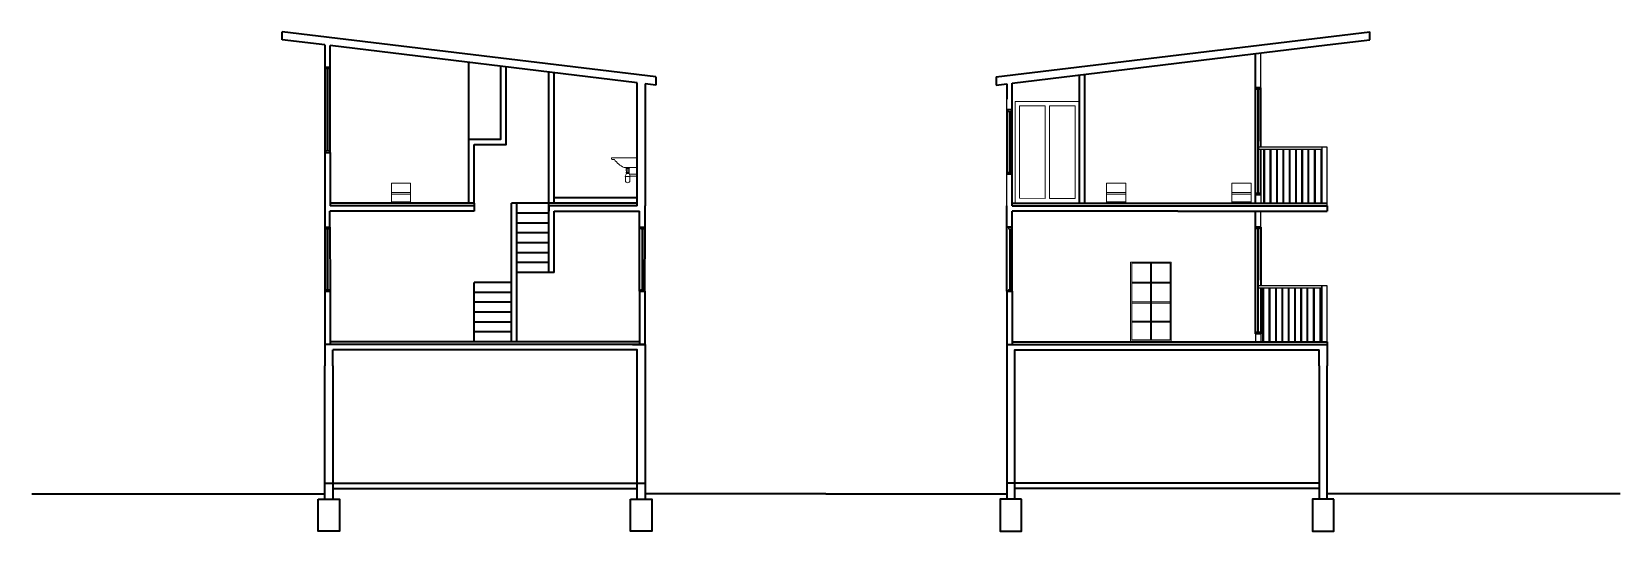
# Model space of a CAD drawing. Header units: millimetres. Extents: x 2769.2 to 2799, y 1917 to 1926.4.
import ezdxf

# ---------------------------------------------------------------- set-up
doc = ezdxf.new("R2010")
doc.units = ezdxf.units.MM
for name, color, linetype, lineweight in [('A-ELEV-MBE1', 7, 'Continuous', 35), ('A-FURN', 8, 'Continuous', 18), ('A-GLAZ-FULL', 4, 'Continuous', 25), ('A-SECT-MCUT', 7, 'Continuous', 35), ('A-WALL-FULL-INTR', 7, 'Continuous', 35)]:
    doc.layers.add(name, color=color, linetype=linetype, lineweight=lineweight)

# ---------------------------------------------------------------- blocks, each defined once
blk = doc.blocks.new('LO-ELEV-LAT')
for p, q in [((0, 0), (0.469, 0)), ((0.151, -0.212), (0.151, -0.193)), ((0.151, -0.266), (0.151, -0.243)), ((0.151, -0.292), (0.151, -0.29)), ((0.201, -0.292), (0.151, -0.292)), ((0.201, -0.212), (0.201, -0.193)), ((0.201, -0.266), (0.201, -0.243)), ((0.201, -0.292), (0.201, -0.29)), ((0.469, -0.03), (0.432, -0.03)), ((0.479, -0.01), (0.479, -0.02)), ((0.144, -0.307), (0, -0.307)), ((0.129, -0.342), (0, -0.342)), ((0.135, -0.348), (0.135, -0.425)), ((0.217, -0.348), (0.217, -0.425))]:
    blk.add_line(p, q)
blk.add_lwpolyline([(0, 0), (0, -0.17, 0.414214), (0.01, -0.18), (0.245, -0.18)], format="xyb")
for points in [[(0.151, -0.292), (0.129, -0.343), (0.129, -0.348), (0.129, -0.348)], [(0.144, -0.186), (0.147, -0.193), (0.176, -0.193)], [(0.208, -0.186), (0.205, -0.193), (0.176, -0.193)], [(0.201, -0.292), (0.223, -0.343), (0.223, -0.348), (0.223, -0.348)], [(0.129, -0.348), (0.223, -0.348)]]:
    blk.add_lwpolyline(points)
for points in [[(0.213, -0.18), (0.139, -0.18), (0.139, -0.186), (0.213, -0.186)], [(0.207, -0.212), (0.145, -0.212), (0.145, -0.243), (0.207, -0.243)], [(0.207, -0.266), (0.145, -0.266), (0.145, -0.29), (0.207, -0.29)]]:
    blk.add_lwpolyline(points, close=True)
for centre, radius, start, end in [((0.469, -0.01), 0.01, 360, 90), ((0.058, 0.234), 0.454, 294.2194, 324.052), ((0.432, -0.04), 0.01, 90, 131.1235), ((0.469, -0.02), 0.01, 270, 0), ((0.176, -0.425), 0.0409, 180, 360)]:
    blk.add_arc(centre, radius, start, end)

msp = doc.modelspace()

# ---------------------------------------------------------------- linework, layer by layer
for p, q in [((2792.264, 1925.358), (2792.264, 1926.014)), ((2792.164, 1925.358), (2792.164, 1925.995)), ((2787.508, 1924.949), (2787.508, 1925.149)), ((2793.408, 1924.249), (2792.219, 1924.249)), ((2792.219, 1924.249), (2792.219, 1924.211)), ((2793.508, 1924.249), (2793.408, 1924.249)), ((2793.408, 1924.249), (2793.408, 1923.199)), ((2793.508, 1923.149), (2793.508, 1924.249)), ((2792.219, 1924.211), (2793.408, 1924.211)), ((2792.317, 1924.211), (2792.317, 1923.198)), ((2792.332, 1924.211), (2792.332, 1923.198)), ((2792.435, 1924.209), (2792.435, 1923.199)), ((2792.45, 1924.209), (2792.45, 1923.2)), ((2792.556, 1924.211), (2792.556, 1923.199)), ((2792.571, 1924.211), (2792.571, 1923.199)), ((2792.674, 1924.211), (2792.674, 1923.199)), ((2792.689, 1924.211), (2792.689, 1923.199)), ((2792.794, 1924.211), (2792.794, 1923.199)), ((2792.809, 1924.211), (2792.809, 1923.199)), ((2792.913, 1924.211), (2792.913, 1923.199)), ((2792.928, 1924.211), (2792.928, 1923.199)), ((2793.027, 1924.211), (2793.027, 1923.199)), ((2793.042, 1924.211), (2793.042, 1923.199)), ((2793.143, 1924.211), (2793.143, 1923.198)), ((2793.158, 1924.211), (2793.158, 1923.199)), ((2793.265, 1924.211), (2793.265, 1923.199)), ((2793.28, 1924.211), (2793.28, 1923.199)), ((2793.387, 1924.211), (2793.387, 1923.199)), ((2793.402, 1924.211), (2793.402, 1923.199)), ((2787.508, 1923.149), (2787.508, 1923.749)), ((2792.164, 1923.358), (2792.164, 1923.199)), ((2792.264, 1923.358), (2792.264, 1923.199)), ((2788.784, 1923.204), (2788.784, 1923.205)), ((2788.864, 1923.284), (2788.864, 1923.284)), ((2792.264, 1922.749), (2792.264, 1923.049)), ((2792.217, 1921.612), (2793.4, 1921.612)), ((2793.508, 1921.65), (2792.218, 1921.65)), ((2792.298, 1921.612), (2792.298, 1920.599)), ((2792.313, 1921.612), (2792.313, 1920.6)), ((2792.416, 1921.611), (2792.416, 1920.597)), ((2792.431, 1921.611), (2792.431, 1920.597)), ((2792.537, 1921.612), (2792.537, 1920.597)), ((2792.552, 1921.612), (2792.552, 1920.597)), ((2792.655, 1921.612), (2792.655, 1920.597)), ((2792.67, 1921.612), (2792.67, 1920.597)), ((2792.775, 1921.612), (2792.775, 1920.597)), ((2792.79, 1921.612), (2792.79, 1920.597)), ((2792.894, 1921.612), (2792.894, 1920.598)), ((2792.909, 1921.612), (2792.909, 1920.598)), ((2793.008, 1921.612), (2793.008, 1920.597)), ((2793.023, 1921.612), (2793.023, 1920.597)), ((2793.124, 1921.612), (2793.124, 1920.597)), ((2793.139, 1921.612), (2793.139, 1920.597)), ((2793.246, 1921.612), (2793.246, 1920.597)), ((2793.261, 1921.612), (2793.261, 1920.597)), ((2793.368, 1921.612), (2793.368, 1920.598)), ((2793.383, 1921.612), (2793.383, 1920.598)), ((2793.4, 1921.65), (2793.4, 1920.597)), ((2793.408, 1921.65), (2793.408, 1920.597)), ((2793.508, 1920.597), (2793.508, 1921.65)), ((2792.164, 1920.749), (2792.164, 1920.597)), ((2792.264, 1920.749), (2792.264, 1920.597)), ((2793.508, 1920.549), (2792.264, 1920.549))]:
    msp.add_line(p, q)
at = {"layer": 'A-ELEV-MBE1'}
for p, q in [((2777.43, 1924.399), (2777.43, 1925.837)), ((2777.53, 1920.599), (2777.53, 1921.713))]:
    msp.add_line(p, q, dxfattribs=at)
for points in [[(2778.93, 1923.199), (2778.33, 1923.199)], [(2780.58, 1923.299), (2779.03, 1923.299)], [(2778.93, 1923.013), (2778.33, 1923.013)], [(2778.93, 1922.827), (2778.33, 1922.827)], [(2778.93, 1922.641), (2778.33, 1922.641)], [(2778.93, 1922.456), (2778.33, 1922.456)], [(2778.93, 1922.27), (2778.33, 1922.27)], [(2778.93, 1922.084), (2778.33, 1922.084)], [(2778.93, 1921.899), (2778.33, 1921.899)], [(2778.23, 1921.713), (2777.53, 1921.713)], [(2778.23, 1921.527), (2777.53, 1921.527)], [(2778.23, 1921.341), (2777.53, 1921.341)], [(2778.23, 1921.156), (2777.53, 1921.156)], [(2778.23, 1920.97), (2777.53, 1920.97)], [(2778.23, 1920.784), (2777.53, 1920.784)]]:
    msp.add_lwpolyline(points, dxfattribs=at)
at = {"layer": 'A-FURN'}
for p, q in [((2788.864, 1925.104), (2787.664, 1925.104)), ((2787.664, 1925.104), (2787.664, 1923.21)), ((2787.744, 1925.024), (2787.744, 1923.29)), ((2788.224, 1925.024), (2787.744, 1925.024)), ((2788.224, 1925.024), (2788.224, 1923.288)), ((2788.784, 1925.024), (2788.304, 1925.024)), ((2788.304, 1925.024), (2788.304, 1923.287)), ((2788.784, 1923.285), (2788.784, 1925.024)), ((2788.864, 1923.204), (2788.864, 1925.104)), ((2776.339, 1923.573), (2775.979, 1923.573)), ((2775.979, 1923.573), (2775.979, 1923.223)), ((2775.979, 1923.398), (2776.339, 1923.398)), ((2776.339, 1923.368), (2775.979, 1923.368)), ((2776.339, 1923.223), (2776.339, 1923.573)), ((2776.339, 1923.398), (2776.339, 1923.368)), ((2789.734, 1923.573), (2789.374, 1923.573)), ((2789.374, 1923.573), (2789.374, 1923.223)), ((2789.374, 1923.398), (2789.734, 1923.398)), ((2789.734, 1923.368), (2789.374, 1923.368)), ((2789.734, 1923.223), (2789.734, 1923.573)), ((2789.734, 1923.398), (2789.734, 1923.368)), ((2792.081, 1923.573), (2791.721, 1923.573)), ((2791.721, 1923.573), (2791.721, 1923.223)), ((2791.721, 1923.398), (2792.081, 1923.398)), ((2792.081, 1923.368), (2791.721, 1923.368)), ((2792.081, 1923.223), (2792.081, 1923.573)), ((2792.081, 1923.398), (2792.081, 1923.368)), ((2775.979, 1923.223), (2776.339, 1923.223)), ((2787.664, 1923.21), (2788.864, 1923.204)), ((2787.744, 1923.29), (2788.224, 1923.288)), ((2788.304, 1923.287), (2788.784, 1923.285)), ((2789.374, 1923.223), (2789.734, 1923.223)), ((2791.721, 1923.223), (2792.081, 1923.223)), ((2790.195, 1922.072), (2790.195, 1920.635)), ((2790.214, 1922.072), (2790.214, 1920.635)), ((2789.845, 1921.718), (2790.564, 1921.718)), ((2789.845, 1921.698), (2790.564, 1921.698)), ((2789.85, 1921.347), (2790.569, 1921.347)), ((2789.85, 1921.327), (2790.569, 1921.327)), ((2789.842, 1920.989), (2790.56, 1920.989)), ((2789.842, 1920.97), (2790.56, 1920.97))]:
    msp.add_line(p, q, dxfattribs=at)
for points in [[(2775.979, 1923.223), (2775.993, 1923.223), (2775.993, 1923.199), (2775.979, 1923.199)], [(2776.324, 1923.223), (2776.338, 1923.223), (2776.338, 1923.199), (2776.324, 1923.199)], [(2789.374, 1923.223), (2789.388, 1923.223), (2789.388, 1923.199), (2789.374, 1923.199)], [(2789.719, 1923.223), (2789.734, 1923.223), (2789.734, 1923.199), (2789.719, 1923.199)], [(2791.721, 1923.223), (2791.736, 1923.223), (2791.736, 1923.199), (2791.721, 1923.199)], [(2792.067, 1923.223), (2792.081, 1923.223), (2792.081, 1923.199), (2792.067, 1923.199)], [(2790.584, 1920.615), (2789.825, 1920.615), (2789.825, 1922.092), (2790.584, 1922.092)], [(2790.564, 1920.635), (2789.845, 1920.635), (2789.845, 1922.072), (2790.564, 1922.072)]]:
    msp.add_lwpolyline(points, close=True, dxfattribs=at)
at = {"layer": 'A-GLAZ-FULL'}
for p, q in [((2774.75, 1925.749), (2774.75, 1925.719)), ((2774.81, 1925.719), (2774.75, 1925.719)), ((2774.77, 1925.719), (2774.77, 1924.179)), ((2774.78, 1925.719), (2774.78, 1924.179)), ((2774.79, 1925.719), (2774.79, 1924.179)), ((2774.81, 1925.749), (2774.81, 1925.719)), ((2792.179, 1925.358), (2792.179, 1925.328)), ((2792.239, 1925.328), (2792.179, 1925.328)), ((2792.199, 1925.328), (2792.199, 1923.389)), ((2792.209, 1925.328), (2792.209, 1923.389)), ((2792.219, 1925.328), (2792.216, 1923.389)), ((2792.239, 1925.358), (2792.239, 1925.328)), ((2787.528, 1924.949), (2787.528, 1924.919)), ((2787.528, 1924.919), (2787.588, 1924.919)), ((2787.548, 1924.919), (2787.548, 1923.779)), ((2787.558, 1924.919), (2787.558, 1923.779)), ((2787.568, 1924.919), (2787.568, 1923.779)), ((2787.588, 1924.949), (2787.588, 1924.919)), ((2774.81, 1924.179), (2774.75, 1924.179)), ((2774.75, 1924.179), (2774.75, 1924.149)), ((2774.81, 1924.179), (2774.81, 1924.149)), ((2787.528, 1923.779), (2787.588, 1923.779)), ((2787.528, 1923.779), (2787.528, 1923.749)), ((2787.588, 1923.779), (2787.588, 1923.749)), ((2792.246, 1923.389), (2792.186, 1923.389)), ((2792.186, 1923.389), (2792.186, 1923.359)), ((2792.246, 1923.389), (2792.246, 1923.359)), ((2774.75, 1922.749), (2774.75, 1922.719)), ((2774.81, 1922.749), (2774.81, 1922.719)), ((2780.648, 1922.749), (2780.648, 1922.719)), ((2780.708, 1922.749), (2780.708, 1922.719)), ((2787.537, 1922.749), (2787.537, 1922.719)), ((2787.597, 1922.749), (2787.597, 1922.719)), ((2792.179, 1922.749), (2792.179, 1922.719)), ((2792.239, 1922.749), (2792.239, 1922.719)), ((2774.75, 1922.719), (2774.81, 1922.719)), ((2774.77, 1922.719), (2774.77, 1921.579)), ((2774.78, 1922.719), (2774.78, 1921.579)), ((2774.79, 1922.719), (2774.79, 1921.579)), ((2780.648, 1922.719), (2780.708, 1922.719)), ((2780.668, 1922.719), (2780.668, 1921.579)), ((2780.678, 1922.719), (2780.678, 1921.579)), ((2780.688, 1922.719), (2780.688, 1921.579)), ((2787.537, 1922.719), (2787.597, 1922.719)), ((2787.557, 1922.719), (2787.557, 1921.579)), ((2787.567, 1922.719), (2787.567, 1921.579)), ((2787.577, 1922.719), (2787.577, 1921.579)), ((2792.239, 1922.719), (2792.179, 1922.719)), ((2792.199, 1922.719), (2792.199, 1920.78)), ((2792.209, 1922.719), (2792.209, 1920.78)), ((2792.219, 1922.719), (2792.216, 1920.78)), ((2774.75, 1921.579), (2774.81, 1921.579)), ((2774.75, 1921.579), (2774.75, 1921.549)), ((2774.81, 1921.579), (2774.81, 1921.549)), ((2780.648, 1921.579), (2780.708, 1921.579)), ((2780.648, 1921.579), (2780.648, 1921.549)), ((2780.708, 1921.579), (2780.708, 1921.549)), ((2787.537, 1921.579), (2787.597, 1921.579)), ((2787.537, 1921.579), (2787.537, 1921.549)), ((2787.597, 1921.579), (2787.597, 1921.549)), ((2792.246, 1920.78), (2792.186, 1920.78)), ((2792.186, 1920.78), (2792.186, 1920.75)), ((2792.246, 1920.78), (2792.246, 1920.75))]:
    msp.add_line(p, q, dxfattribs=at)
at = {"layer": 'A-SECT-MCUT'}
for p, q in [((2773.93, 1926.261), (2773.93, 1926.412)), ((2794.308, 1926.261), (2794.308, 1926.412)), ((2774.73, 1926.164), (2774.73, 1925.749)), ((2774.73, 1925.749), (2774.83, 1925.749)), ((2774.83, 1925.749), (2774.83, 1925.749)), ((2780.58, 1925.149), (2780.58, 1925.455)), ((2780.73, 1925.437), (2780.73, 1925.149)), ((2780.93, 1925.566), (2780.93, 1925.413)), ((2787.308, 1925.566), (2787.308, 1925.413)), ((2787.508, 1925.437), (2787.508, 1925.149)), ((2780.58, 1923.149), (2780.58, 1925.149)), ((2780.73, 1925.149), (2780.73, 1923.149)), ((2792.264, 1925.358), (2792.164, 1925.358)), ((2787.607, 1924.949), (2787.508, 1924.949)), ((2774.73, 1924.149), (2774.83, 1924.149)), ((2787.607, 1923.749), (2787.508, 1923.749)), ((2787.508, 1923.749), (2787.608, 1923.749)), ((2792.264, 1923.358), (2792.164, 1923.358)), ((2774.73, 1923.149), (2774.73, 1922.749)), ((2774.824, 1922.749), (2774.824, 1923.049)), ((2777.53, 1923.049), (2774.824, 1923.049)), ((2777.53, 1923.149), (2774.83, 1923.149)), ((2777.53, 1923.199), (2777.53, 1923.049)), ((2778.33, 1923.199), (2778.23, 1923.199)), ((2778.93, 1923.049), (2778.93, 1923.199)), ((2790.708, 1923.149), (2793.508, 1923.149)), ((2790.708, 1923.049), (2793.508, 1923.049)), ((2793.508, 1923.149), (2793.508, 1923.049)), ((2774.73, 1922.749), (2774.824, 1922.749)), ((2792.264, 1922.749), (2792.164, 1922.749)), ((2779.03, 1921.899), (2778.93, 1921.899)), ((2774.73, 1921.549), (2774.83, 1921.549)), ((2780.628, 1921.549), (2780.728, 1921.549)), ((2787.507, 1921.549), (2787.607, 1921.549)), ((2787.607, 1921.549), (2787.508, 1921.549)), ((2792.264, 1920.749), (2792.164, 1920.749)), ((2780.73, 1920.549), (2774.73, 1920.549)), ((2774.73, 1920.549), (2774.73, 1920.149)), ((2774.88, 1920.149), (2774.88, 1920.449)), ((2787.508, 1920.549), (2793.508, 1920.549)), ((2793.358, 1920.149), (2793.358, 1920.449)), ((2793.508, 1920.597), (2793.508, 1920.149)), ((2774.88, 1920.149), (2774.88, 1917.949)), ((2780.73, 1920.149), (2780.73, 1917.949)), ((2787.508, 1920.149), (2787.508, 1917.949)), ((2793.358, 1920.149), (2793.358, 1917.949)), ((2774.73, 1917.649), (2774.73, 1917.949)), ((2774.73, 1917.949), (2774.88, 1917.949)), ((2774.88, 1917.949), (2780.58, 1917.949)), ((2774.88, 1917.949), (2774.88, 1917.649)), ((2774.88, 1917.849), (2780.58, 1917.849)), ((2780.58, 1917.649), (2780.58, 1917.949)), ((2780.58, 1917.949), (2780.73, 1917.949)), ((2780.73, 1917.949), (2780.73, 1917.649)), ((2787.658, 1917.949), (2787.508, 1917.949)), ((2787.508, 1917.949), (2787.508, 1917.649)), ((2793.358, 1917.949), (2787.658, 1917.949)), ((2787.658, 1917.649), (2787.658, 1917.949)), ((2793.358, 1917.849), (2787.658, 1917.849)), ((2793.358, 1917.949), (2793.358, 1917.649)), ((2793.508, 1917.649), (2793.508, 1917.949))]:
    msp.add_line(p, q, dxfattribs=at)
for points in [[(2780.93, 1925.566), (2773.93, 1926.412)], [(2787.308, 1925.566), (2794.308, 1926.412)], [(2774.73, 1926.164), (2773.93, 1926.261)], [(2780.58, 1925.455), (2774.83, 1926.152)], [(2787.607, 1925.449), (2793.508, 1926.164)], [(2793.508, 1926.164), (2794.308, 1926.261)], [(2780.93, 1925.413), (2780.73, 1925.437)], [(2787.308, 1925.413), (2787.508, 1925.437)], [(2774.73, 1924.149), (2774.73, 1923.149)], [(2774.83, 1924.149), (2774.83, 1923.149)], [(2777.53, 1923.199), (2774.83, 1923.199)], [(2778.23, 1920.599), (2778.23, 1923.199)], [(2778.33, 1920.599), (2778.33, 1923.199)], [(2780.58, 1923.199), (2778.93, 1923.199)], [(2778.93, 1921.899), (2778.93, 1923.049)], [(2779.03, 1921.899), (2779.03, 1923.049)], [(2787.607, 1923.199), (2790.708, 1923.199)], [(2790.708, 1923.199), (2793.508, 1923.199)], [(2774.73, 1921.549), (2774.73, 1920.549)], [(2774.83, 1921.549), (2774.83, 1920.549)], [(2780.628, 1921.549), (2780.628, 1920.549)], [(2780.728, 1921.549), (2780.728, 1920.549)], [(2787.507, 1921.549), (2787.507, 1920.549)], [(2787.607, 1921.549), (2787.607, 1920.549)], [(2780.628, 1920.599), (2774.83, 1920.599)], [(2780.58, 1920.149), (2780.58, 1920.449), (2774.88, 1920.449)], [(2780.497, 1920.549), (2780.73, 1920.549), (2780.73, 1920.149)], [(2787.508, 1920.549), (2787.508, 1920.549), (2787.508, 1920.149)], [(2787.607, 1920.599), (2793.508, 1920.597)], [(2787.658, 1920.149), (2787.658, 1920.449), (2793.358, 1920.449)], [(2774.73, 1917.949), (2774.73, 1920.149)], [(2780.58, 1917.949), (2780.58, 1920.149)], [(2787.658, 1917.949), (2787.658, 1920.149)], [(2793.508, 1917.949), (2793.508, 1920.149)], [(2769.242, 1917.749), (2774.73, 1917.749)], [(2784.119, 1917.749), (2780.73, 1917.749)], [(2784.119, 1917.749), (2787.508, 1917.749)], [(2798.996, 1917.749), (2793.508, 1917.749)]]:
    msp.add_lwpolyline(points, dxfattribs=at)
for points in [[(2774.605, 1917.649), (2775.005, 1917.649), (2775.005, 1917.049), (2774.605, 1917.049)], [(2780.455, 1917.649), (2780.855, 1917.649), (2780.855, 1917.049), (2780.455, 1917.049)], [(2787.783, 1917.649), (2787.383, 1917.649), (2787.383, 1917.049), (2787.783, 1917.049)], [(2793.633, 1917.649), (2793.233, 1917.649), (2793.233, 1917.049), (2793.633, 1917.049)]]:
    msp.add_lwpolyline(points, close=True, dxfattribs=at)
at = {"layer": 'A-WALL-FULL-INTR'}
for p, q in [((2774.83, 1924.149), (2774.83, 1926.152)), ((2792.164, 1923.199), (2792.164, 1926.001)), ((2774.73, 1925.749), (2774.73, 1924.149)), ((2778.93, 1923.199), (2778.93, 1925.655)), ((2779.03, 1923.199), (2779.03, 1925.643)), ((2787.607, 1923.149), (2787.607, 1925.449)), ((2788.868, 1923.205), (2788.868, 1925.602)), ((2788.968, 1923.205), (2788.968, 1925.614)), ((2792.264, 1924.249), (2792.264, 1925.358)), ((2787.508, 1924.949), (2787.508, 1923.749)), ((2777.43, 1923.199), (2777.43, 1924.399)), ((2777.53, 1923.199), (2777.53, 1924.299)), ((2792.264, 1923.358), (2792.264, 1924.211)), ((2780.58, 1923.149), (2778.93, 1923.149)), ((2778.93, 1923.149), (2778.93, 1923.049)), ((2779.03, 1923.049), (2780.628, 1923.049)), ((2780.628, 1921.549), (2780.628, 1923.049)), ((2780.73, 1922.749), (2780.73, 1923.149)), ((2787.508, 1922.749), (2787.508, 1923.149)), ((2787.607, 1923.149), (2790.708, 1923.149)), ((2787.607, 1921.549), (2787.607, 1923.049)), ((2790.708, 1923.049), (2787.607, 1923.049)), ((2792.164, 1920.749), (2792.164, 1923.049)), ((2774.73, 1922.749), (2774.73, 1921.549)), ((2774.824, 1922.749), (2774.83, 1921.549)), ((2780.628, 1922.749), (2780.73, 1922.749)), ((2780.728, 1921.549), (2780.73, 1922.749)), ((2787.507, 1921.549), (2787.508, 1922.749)), ((2787.607, 1922.749), (2787.508, 1922.749)), ((2792.264, 1922.749), (2792.264, 1921.65)), ((2792.264, 1921.612), (2792.264, 1920.749))]:
    msp.add_line(p, q, dxfattribs=at)
for points in [[(2777.43, 1924.399), (2778.03, 1924.399), (2778.03, 1925.764)], [(2777.53, 1924.299), (2778.13, 1924.299), (2778.13, 1925.752)]]:
    msp.add_lwpolyline(points, dxfattribs=at)

# ---------------------------------------------------------------- block references
at = {"layer": 'A-FURN', "xscale": -1}
msp.add_blockref('LO-ELEV-LAT', (2780.58, 1924.049), dxfattribs=at)

doc.saveas('drawing.dxf')
